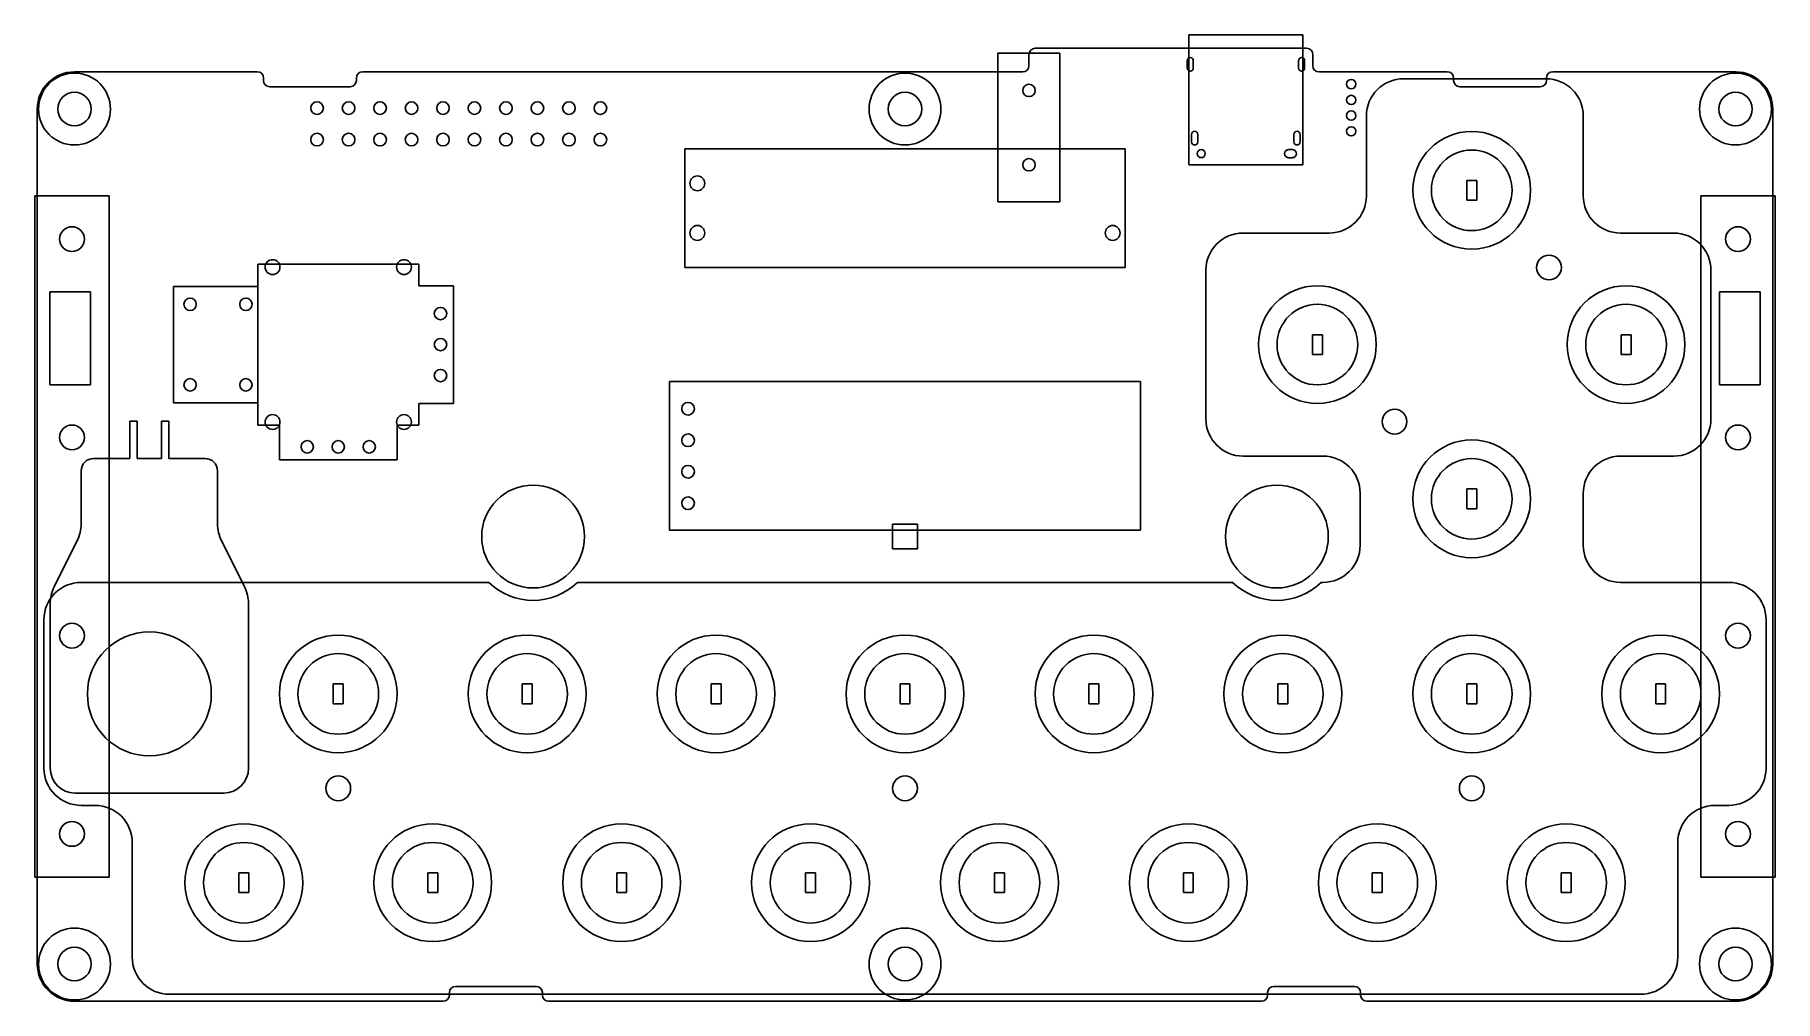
# Model space of a CAD drawing. Header units: millimetres. Extents: x -70 to 70, y -38 to 40.
import ezdxf

# ---------------------------------------------------------------- set-up
doc = ezdxf.new("R2010")
doc.units = ezdxf.units.MM

msp = doc.modelspace()

# ---------------------------------------------------------------- linework, layer by layer
at = {"color": 7, "linetype": 'Continuous'}
for p, q in [((32.4, 39.4), (10.5, 39.4)), ((32.1, 40.49), (22.9, 40.49)), ((22.9, 40.49), (22.9, 29.99)), ((32.1, 29.99), (32.1, 40.49)), ((7.5, 39), (12.5, 39)), ((7.5, 39), (7.5, 27)), ((10, 38.9), (10, 38)), ((12.5, 39), (12.5, 27)), ((22.76, 38.4), (22.76, 37.8)), ((23.26, 37.8), (23.26, 38.4)), ((31.74, 38.4), (31.74, 37.8)), ((32.24, 37.8), (32.24, 38.4)), ((32.9, 38), (32.9, 38.9)), ((-52.25, 37.5), (-67, 37.5)), ((-51.75, 36.8), (-51.75, 37)), ((-44.25, 37), (-44.25, 36.8)), ((9.5, 37.5), (-43.75, 37.5)), ((43.75, 37.5), (33.4, 37.5)), ((51.72, 36.94), (40.22, 36.94)), ((44.25, 36.8), (44.25, 37)), ((51.75, 37), (51.75, 36.8)), ((67, 37.5), (52.25, 37.5)), ((-44.75, 36.3), (-51.25, 36.3)), ((51.25, 36.3), (44.75, 36.3)), ((-70, 34.5), (-70, -34.5)), ((37.22, 33.94), (37.22, 27.49)), ((54.72, 27.49), (54.72, 33.94)), ((70, -34.5), (70, 34.5)), ((23.12, 32.45), (23.12, 31.85)), ((23.62, 31.85), (23.62, 32.45)), ((31.38, 32.45), (31.38, 31.85)), ((31.88, 31.85), (31.88, 32.45)), ((17.75, 31.3), (-17.75, 31.3)), ((-17.75, 31.3), (-17.75, 21.7)), ((17.75, 21.7), (17.75, 31.3)), ((31.25, 31.23), (30.95, 31.23)), ((22.9, 29.99), (32.1, 29.99)), ((30.95, 30.57), (31.25, 30.57)), ((45.32, 28.74), (46.12, 28.74)), ((45.32, 28.74), (45.32, 27.14)), ((46.12, 28.74), (46.12, 27.14)), ((-64.2, 27.5), (-70.2, 27.5)), ((-70.2, 27.5), (-70.2, 19)), ((-64.2, -27.5), (-64.2, 27.5)), ((7.5, 27), (12.5, 27)), ((45.32, 27.14), (46.12, 27.14)), ((70.2, 27.5), (64.2, 27.5)), ((64.2, 27.5), (64.2, -27.5)), ((70.2, 19), (70.2, 27.5)), ((34.22, 24.49), (27.27, 24.49)), ((62.02, 24.49), (57.72, 24.49)), ((-39.22, 21.99), (-52.22, 21.99)), ((-52.22, 21.99), (-52.22, 8.99)), ((-39.22, 20.24), (-39.22, 21.99)), ((-17.75, 21.7), (17.75, 21.7)), ((24.27, 21.49), (24.27, 9.49)), ((65.02, 9.49), (65.02, 21.49)), ((-69, 19.75), (-65.7, 19.75)), ((-69, 19.75), (-69, 12.25)), ((-65.7, 19.75), (-65.7, 12.25)), ((-52.22, 20.19), (-59.02, 20.19)), ((-59.02, 20.19), (-59.02, 10.79)), ((-52.22, 10.79), (-52.22, 20.19)), ((-36.42, 20.24), (-39.22, 20.24)), ((-36.42, 10.74), (-36.42, 20.24)), ((65.7, 19.75), (69, 19.75)), ((65.7, 19.75), (65.7, 12.25)), ((69, 19.75), (69, 12.25)), ((-70.2, 19), (-70.2, -19)), ((70.2, -19), (70.2, 19)), ((32.87, 16.29), (33.67, 16.29)), ((32.87, 16.29), (32.87, 14.69)), ((33.67, 16.29), (33.67, 14.69)), ((57.77, 16.29), (58.57, 16.29)), ((57.77, 16.29), (57.77, 14.69)), ((58.57, 16.29), (58.57, 14.69)), ((32.87, 14.69), (33.67, 14.69)), ((57.77, 14.69), (58.57, 14.69)), ((-69, 12.25), (-65.7, 12.25)), ((19, 12.5), (-19, 12.5)), ((-19, 12.5), (-19, 0.5)), ((19, 0.5), (19, 12.5)), ((65.7, 12.25), (69, 12.25)), ((-59.02, 10.79), (-52.22, 10.79)), ((-39.22, 8.99), (-39.22, 10.74)), ((-39.22, 10.74), (-36.42, 10.74)), ((-61.93, 9.3), (-62.53, 9.3)), ((-62.53, 9.3), (-62.53, 6.3)), ((-61.93, 6.3), (-61.93, 9.3)), ((-59.39, 9.3), (-59.99, 9.3)), ((-59.99, 9.3), (-59.99, 6.3)), ((-59.39, 6.3), (-59.39, 9.3)), ((-52.22, 8.99), (-50.47, 8.99)), ((-50.47, 8.99), (-50.47, 6.19)), ((-40.97, 6.19), (-40.97, 8.99)), ((-40.97, 8.99), (-39.22, 8.99)), ((-62.53, 6.3), (-65.46, 6.3)), ((-59.99, 6.3), (-61.93, 6.3)), ((-56.46, 6.3), (-59.39, 6.3)), ((-50.47, 6.19), (-40.97, 6.19)), ((27.27, 6.49), (33.72, 6.49)), ((57.72, 6.49), (62.02, 6.49)), ((-66.46, 5.3), (-66.46, 1.01)), ((-55.46, 1.01), (-55.46, 5.3)), ((36.72, 3.49), (36.72, -0.7)), ((45.32, 3.84), (46.12, 3.84)), ((45.32, 3.84), (45.32, 2.24)), ((46.12, 3.84), (46.12, 2.24)), ((54.72, -0.7), (54.72, 3.49)), ((45.32, 2.24), (46.12, 2.24)), ((-19, 0.5), (19, 0.5)), ((1, 1), (-1, 1)), ((-1, 1), (-1, -1)), ((1, -1), (1, 1)), ((-66.78, -0.33), (-68.64, -4.07)), ((-53.28, -4.07), (-55.14, -0.33)), ((-1, -1), (1, -1)), ((-33.58, -3.7), (-66.46, -3.7)), ((26.42, -3.7), (-26.42, -3.7)), ((33.72, -3.7), (33.58, -3.7)), ((66.46, -3.7), (57.72, -3.7)), ((-68.96, -5.41), (-68.96, -18.7)), ((-52.96, -18.7), (-52.96, -5.41)), ((-69.46, -6.7), (-69.46, -18.7)), ((69.46, -18.7), (69.46, -6.7)), ((-46.12, -11.9), (-45.32, -11.9)), ((-46.12, -11.9), (-46.12, -13.5)), ((-45.32, -11.9), (-45.32, -13.5)), ((-30.88, -11.9), (-30.08, -11.9)), ((-30.88, -11.9), (-30.88, -13.5)), ((-30.08, -11.9), (-30.08, -13.5)), ((-15.64, -11.9), (-14.84, -11.9)), ((-15.64, -11.9), (-15.64, -13.5)), ((-14.84, -11.9), (-14.84, -13.5)), ((-0.4, -11.9), (0.4, -11.9)), ((-0.4, -11.9), (-0.4, -13.5)), ((0.4, -11.9), (0.4, -13.5)), ((14.84, -11.9), (15.64, -11.9)), ((14.84, -11.9), (14.84, -13.5)), ((15.64, -11.9), (15.64, -13.5)), ((30.08, -11.9), (30.88, -11.9)), ((30.08, -11.9), (30.08, -13.5)), ((30.88, -11.9), (30.88, -13.5)), ((45.32, -11.9), (46.12, -11.9)), ((45.32, -11.9), (45.32, -13.5)), ((46.12, -11.9), (46.12, -13.5)), ((60.56, -11.9), (61.36, -11.9)), ((60.56, -11.9), (60.56, -13.5)), ((61.36, -11.9), (61.36, -13.5)), ((-46.12, -13.5), (-45.32, -13.5)), ((-30.88, -13.5), (-30.08, -13.5)), ((-15.64, -13.5), (-14.84, -13.5)), ((-0.4, -13.5), (0.4, -13.5)), ((14.84, -13.5), (15.64, -13.5)), ((30.08, -13.5), (30.88, -13.5)), ((45.32, -13.5), (46.12, -13.5)), ((60.56, -13.5), (61.36, -13.5)), ((-70.2, -19), (-70.2, -27.5)), ((70.2, -27.5), (70.2, -19)), ((-66.96, -20.7), (-54.96, -20.7)), ((-66.46, -21.7), (-65.34, -21.7)), ((65.34, -21.7), (66.46, -21.7)), ((-62.34, -24.7), (-62.34, -33.94)), ((62.34, -33.94), (62.34, -24.7)), ((-70.2, -27.5), (-64.2, -27.5)), ((-53.74, -27.14), (-52.94, -27.14)), ((-53.74, -27.14), (-53.74, -28.74)), ((-52.94, -27.14), (-52.94, -28.74)), ((-38.5, -27.14), (-37.7, -27.14)), ((-38.5, -27.14), (-38.5, -28.74)), ((-37.7, -27.14), (-37.7, -28.74)), ((-23.26, -27.14), (-22.46, -27.14)), ((-23.26, -27.14), (-23.26, -28.74)), ((-22.46, -27.14), (-22.46, -28.74)), ((-8.02, -27.14), (-7.22, -27.14)), ((-8.02, -27.14), (-8.02, -28.74)), ((-7.22, -27.14), (-7.22, -28.74)), ((7.22, -27.14), (8.02, -27.14)), ((7.22, -27.14), (7.22, -28.74)), ((8.02, -27.14), (8.02, -28.74)), ((22.46, -27.14), (23.26, -27.14)), ((22.46, -27.14), (22.46, -28.74)), ((23.26, -27.14), (23.26, -28.74)), ((37.7, -27.14), (38.5, -27.14)), ((37.7, -27.14), (37.7, -28.74)), ((38.5, -27.14), (38.5, -28.74)), ((52.94, -27.14), (53.74, -27.14)), ((52.94, -27.14), (52.94, -28.74)), ((53.74, -27.14), (53.74, -28.74)), ((64.2, -27.5), (70.2, -27.5)), ((-53.74, -28.74), (-52.94, -28.74)), ((-38.5, -28.74), (-37.7, -28.74)), ((-23.26, -28.74), (-22.46, -28.74)), ((-8.02, -28.74), (-7.22, -28.74)), ((7.22, -28.74), (8.02, -28.74)), ((22.46, -28.74), (23.26, -28.74)), ((37.7, -28.74), (38.5, -28.74)), ((52.94, -28.74), (53.74, -28.74)), ((-36.25, -36.3), (-29.75, -36.3)), ((29.75, -36.3), (36.25, -36.3)), ((-67, -37.5), (-37.25, -37.5)), ((-59.34, -36.94), (59.34, -36.94)), ((-36.75, -37), (-36.75, -36.8)), ((-29.25, -36.8), (-29.25, -37)), ((-28.75, -37.5), (28.75, -37.5)), ((29.25, -37), (29.25, -36.8)), ((36.75, -36.8), (36.75, -37)), ((37.25, -37.5), (67, -37.5))]:
    msp.add_line(p, q, dxfattribs=at)
for centre, radius in [((-67, 34.5), 2.9), ((0, 34.5), 2.9), ((36, 36.51), 0.375), ((67, 34.5), 2.9), ((-67, 34.5), 1.35), ((0, 34.5), 1.35), ((10, 36), 0.5), ((36, 35.23), 0.375), ((67, 34.5), 1.35), ((-47.43, 34.57), 0.51), ((-44.89, 34.57), 0.51), ((-42.35, 34.57), 0.51), ((-39.81, 34.57), 0.51), ((-37.27, 34.57), 0.51), ((-34.73, 34.57), 0.51), ((-32.19, 34.57), 0.51), ((-29.65, 34.57), 0.51), ((-27.11, 34.57), 0.51), ((-24.57, 34.57), 0.51), ((36, 33.97), 0.375), ((-47.43, 32.03), 0.51), ((-44.89, 32.03), 0.51), ((-42.35, 32.03), 0.51), ((-39.81, 32.03), 0.51), ((-37.27, 32.03), 0.51), ((-34.73, 32.03), 0.51), ((-32.19, 32.03), 0.51), ((-29.65, 32.03), 0.51), ((-27.11, 32.03), 0.51), ((-24.57, 32.03), 0.51), ((36, 32.7), 0.375), ((45.72, 27.94), 4.75), ((23.9, 30.9), 0.325), ((45.72, 27.94), 3.25), ((10, 30), 0.5), ((-16.75, 28.5), 0.6), ((-67.2, 24), 1), ((-16.75, 24.5), 0.6), ((16.75, 24.5), 0.6), ((67.2, 24), 1), ((51.95, 21.71), 1), ((-51.02, 21.74), 0.6), ((-40.42, 21.74), 0.6), ((33.27, 15.49), 4.75), ((58.17, 15.49), 4.75), ((-57.67, 18.74), 0.5), ((-53.17, 18.74), 0.5), ((-37.47, 17.99), 0.5), ((33.27, 15.49), 3.25), ((58.17, 15.49), 3.25), ((-37.47, 15.49), 0.5), ((-57.67, 12.24), 0.5), ((-53.17, 12.24), 0.5), ((-37.47, 12.99), 0.5), ((-51.02, 9.24), 0.6), ((-40.42, 9.24), 0.6), ((-17.5, 10.31), 0.51), ((39.49, 9.27), 1), ((-67.2, 8), 1), ((67.2, 8), 1), ((-48.22, 7.24), 0.5), ((-45.72, 7.24), 0.5), ((-43.22, 7.24), 0.5), ((-17.5, 7.77), 0.51), ((45.72, 3.04), 4.75), ((-17.5, 5.23), 0.51), ((45.72, 3.04), 3.25), ((-30, 0), 4.15), ((-17.5, 2.69), 0.51), ((30, 0), 4.15), ((-67.2, -8), 1), ((67.2, -8), 1), ((-60.96, -12.7), 5), ((-45.72, -12.7), 4.75), ((-30.48, -12.7), 4.75), ((-15.24, -12.7), 4.75), ((0, -12.7), 4.75), ((15.24, -12.7), 4.75), ((30.48, -12.7), 4.75), ((45.72, -12.7), 4.75), ((60.96, -12.7), 4.75), ((-45.72, -12.7), 3.25), ((-30.48, -12.7), 3.25), ((-15.24, -12.7), 3.25), ((0, -12.7), 3.25), ((15.24, -12.7), 3.25), ((30.48, -12.7), 3.25), ((45.72, -12.7), 3.25), ((60.96, -12.7), 3.25), ((-45.72, -20.32), 1), ((0, -20.32), 1), ((45.72, -20.32), 1), ((-67.2, -24), 1), ((-53.34, -27.94), 4.75), ((-38.1, -27.94), 4.75), ((-22.86, -27.94), 4.75), ((-7.62, -27.94), 4.75), ((7.62, -27.94), 4.75), ((22.86, -27.94), 4.75), ((38.1, -27.94), 4.75), ((53.34, -27.94), 4.75), ((67.2, -24), 1), ((-53.34, -27.94), 3.25), ((-38.1, -27.94), 3.25), ((-22.86, -27.94), 3.25), ((-7.62, -27.94), 3.25), ((7.62, -27.94), 3.25), ((22.86, -27.94), 3.25), ((38.1, -27.94), 3.25), ((53.34, -27.94), 3.25), ((-67, -34.5), 2.9), ((0, -34.5), 2.9), ((67, -34.5), 2.9), ((-67, -34.5), 1.35), ((0, -34.5), 1.35), ((67, -34.5), 1.35)]:
    msp.add_circle(centre, radius, dxfattribs=at)
for centre, radius, start, end in [((10.5, 38.9), 0.5, 90, 180), ((32.4, 38.9), 0.5, 0, 90), ((9.5, 38), 0.5, 270, 0), ((23.01, 38.4), 0.25, 0, 180), ((31.99, 38.4), 0.25, 0, 180), ((33.4, 38), 0.5, 180, 270), ((-67, 34.5), 3, 90, 180), ((-52.25, 37), 0.5, 0, 90), ((-51.25, 36.8), 0.5, 180, 270), ((-44.75, 36.8), 0.5, 270, 0), ((-43.75, 37), 0.5, 90, 180), ((23.01, 37.8), 0.25, 180, 0), ((31.99, 37.8), 0.25, 180, 0), ((40.22, 33.94), 3, 90, 180), ((43.75, 37), 0.5, 0, 90), ((44.75, 36.8), 0.5, 180, 270), ((51.25, 36.8), 0.5, 270, 0), ((51.72, 33.94), 3, 0, 90), ((52.25, 37), 0.5, 90, 180), ((67, 34.5), 3, 0, 90), ((23.37, 32.45), 0.25, 0, 180), ((31.63, 32.45), 0.25, 360, 180), ((23.37, 31.85), 0.25, 180, 360), ((30.95, 30.9), 0.325, 90, 270), ((31.25, 30.9), 0.325, 270, 90), ((31.63, 31.85), 0.25, 180, 0), ((34.22, 27.49), 3, 270, 0), ((57.72, 27.49), 3, 180, 270), ((27.27, 21.49), 3, 90, 180), ((62.02, 21.49), 3, 0, 90), ((27.27, 9.49), 3, 180, 270), ((62.02, 9.49), 3, 270, 0), ((-65.46, 5.3), 1, 90, 180), ((-56.46, 5.3), 1, 0, 90), ((33.72, 3.49), 3, 0, 90), ((57.72, 3.49), 3, 90, 180), ((-69.46, 1.01), 3, 333.4349, 0), ((-52.46, 1.01), 3, 180, 206.5651), ((33.72, -0.7), 3, 270, 0), ((57.72, -0.7), 3, 180, 270), ((-66.46, -6.7), 3, 90, 180), ((-65.96, -5.41), 3, 153.4349, 180), ((-55.96, -5.41), 3, 0, 26.5651), ((-30, 0), 5.15, 225.9264, 314.0736), ((30, 0), 5.15, 225.9264, 314.0736), ((66.46, -6.7), 3, 0, 90), ((-66.46, -18.7), 3, 180, 270), ((-66.96, -18.7), 2, 180, 270), ((-54.96, -18.7), 2, 270, 0), ((66.46, -18.7), 3, 270, 0), ((-65.34, -24.7), 3, 0, 90), ((65.34, -24.7), 3, 90, 180), ((-67, -34.5), 3, 180, 270), ((-59.34, -33.94), 3, 180, 270), ((59.34, -33.94), 3, 270, 0), ((67, -34.5), 3, 270, 0), ((-36.25, -36.8), 0.5, 90, 180), ((-29.75, -36.8), 0.5, 0, 90), ((29.75, -36.8), 0.5, 90, 180), ((36.25, -36.8), 0.5, 0, 90), ((-37.25, -37), 0.5, 270, 0), ((-28.75, -37), 0.5, 180, 270), ((28.75, -37), 0.5, 270, 0), ((37.25, -37), 0.5, 180, 270)]:
    msp.add_arc(centre, radius, start, end, dxfattribs=at)

doc.saveas('drawing.dxf')
